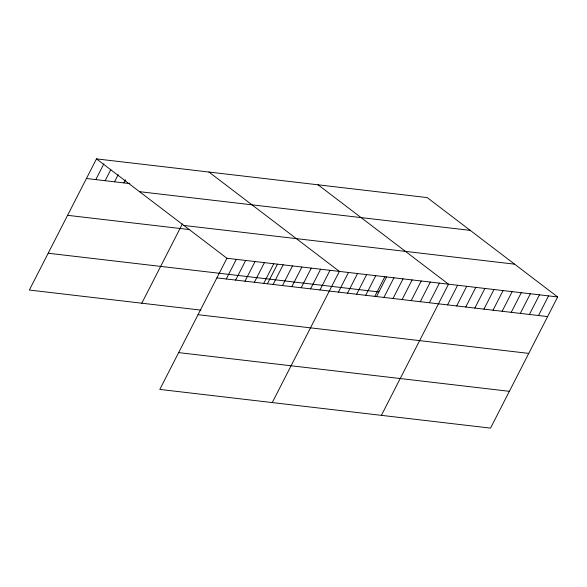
<?xml version="1.0" encoding="UTF-8"?>
<svg xmlns="http://www.w3.org/2000/svg" width="587" height="587" viewBox="0 0 587 587"><rect width="100%" height="100%" fill="white"/><g stroke="black" fill="none" stroke-linecap="round" stroke-linejoin="round"><path stroke-width="0.88" d="M557.65 296.956L226.927 258.251L159.803 389.416L490.527 428.121L557.65 296.956L427.197 197.584L96.473 158.879L29.35 290.044L200.915 310.127M95.798 179.607L103.833 163.898M105.168 180.701L110.789 169.709M114.538 181.801L118.156 174.735M123.908 182.895L125.515 179.754M141.797 303.208L182.388 223.874M226.252 278.979L236.297 259.344M235.622 280.08L245.667 260.445M244.992 281.173L255.037 261.538M254.362 282.266L264.407 262.638M263.732 283.367L273.784 263.732M267.415 283.77L277.453 264.157M273.102 284.46L283.154 264.832M282.472 285.561L292.524 265.926M291.842 286.654L301.894 267.026M301.212 287.755L311.264 268.12M310.589 288.848L320.634 269.213M319.959 289.949L330.004 270.313M272.251 402.579L339.374 271.407L208.921 172.035M338.42 292.106L348.465 272.471M347.519 293.17L357.564 273.535M356.61 294.234L366.655 274.606M365.708 295.298L375.753 275.67M374.8 296.362L384.845 276.734M376.553 296.545L386.591 276.932M383.898 297.433L393.943 277.798M392.989 298.497L403.034 278.862M402.088 299.561L412.133 279.926M411.179 300.625L421.224 280.99M420.277 301.689L430.322 282.053M429.368 302.753L439.414 283.117M381.389 415.347L448.512 284.181L318.059 184.81M447.558 304.88L457.603 285.245M456.657 305.944L466.702 286.309M465.748 307.008L475.793 287.373M474.846 308.072L484.891 288.437M483.937 309.136L493.983 289.501M493.036 310.2L503.081 290.565M502.127 311.264L512.172 291.636M511.226 312.328L521.271 292.7M520.317 313.392L530.362 293.764M529.415 314.456L539.46 294.828M538.506 315.527L548.552 295.892M86.428 178.514L129.866 183.599M139.523 191.67L470.246 230.375M183.878 225.459L514.601 264.165M67.593 215.319L189.131 229.539M48.185 253.239L378.909 291.944M216.882 277.886L547.605 316.591M198.046 314.691L528.77 353.396M178.639 352.611L509.362 391.316M96.473 158.879L226.927 258.251"/></g></svg>
